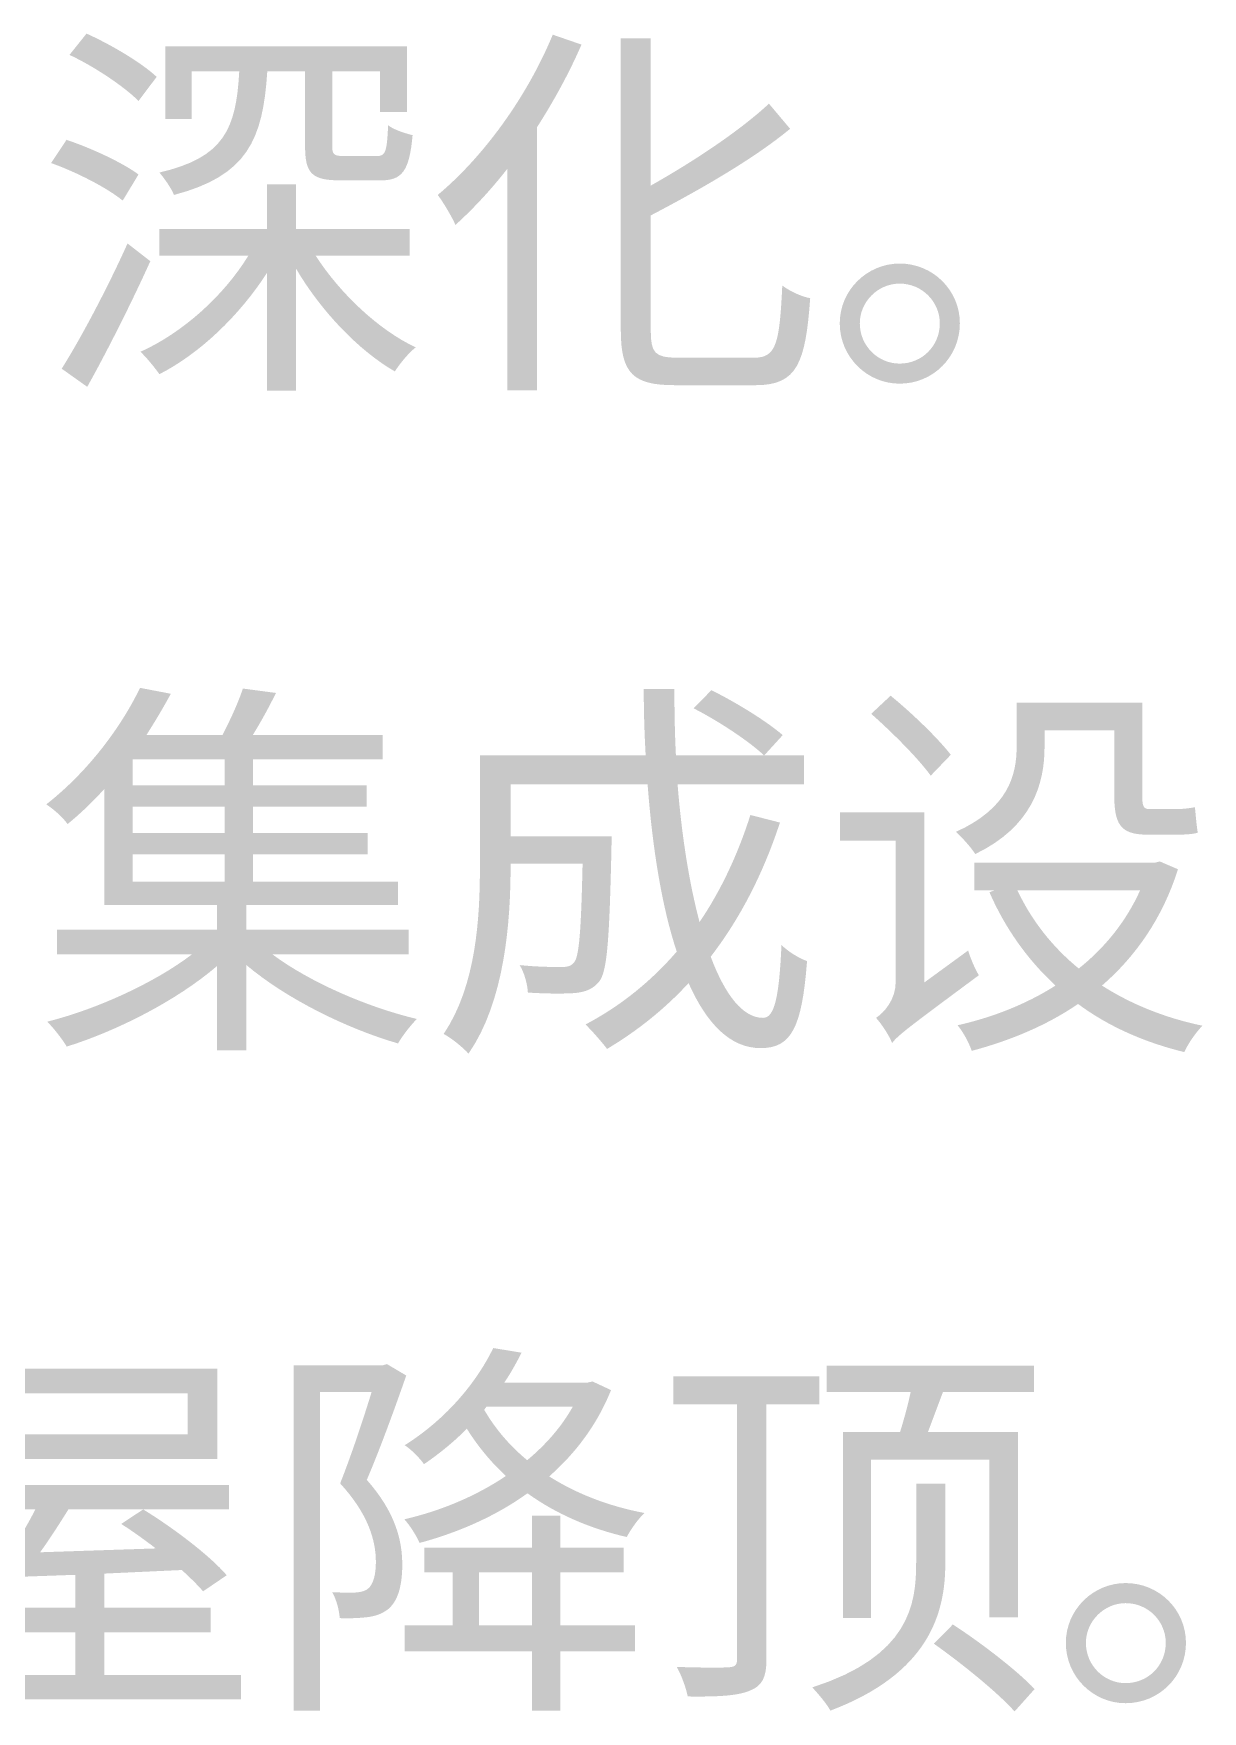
# Model space of a CAD drawing. Header units: millimetres. Extents: x -4600 to 229000, y -4300 to 19460.
# Drawn here: x 182496 to 183346, y 12972 to 14192 of the extents above; entities that cross this region are included whole.
import ezdxf

# ---------------------------------------------------------------- set-up
doc = ezdxf.new("R2010")
doc.units = ezdxf.units.MM
doc.header["$LTSCALE"] = 100
doc.layers.add('R2-LEGEND', color=7, linetype='Continuous', lineweight=18)

# ---------------------------------------------------------------- blocks, each defined once
blk = doc.blocks.new('A05_SHEET')
at = {"layer": 'R2-LEGEND'}
h = blk.add_hatch(color=256, dxfattribs=at)
edge = h.paths.add_edge_path()
edge.add_spline(control_points=[(22522, 14176.7), (22540.1, 14168.2), (22561.6, 14153.8), (22572.2, 14143.2)], knot_values=[0, 0, 0, 0, 1, 1, 1, 1], degree=3, periodic=0)
edge.add_line((22572.2, 14143.2), (22585.4, 14160.7))
edge.add_spline(control_points=[(22585.4, 14160.7), (22574.5, 14171), (22552.1, 14184.2), (22534.4, 14192.2)], knot_values=[0, 0, 0, 0, 1, 1, 1, 1], degree=3, periodic=0)
edge.add_line((22534.4, 14192.2), (22522, 14176.7))
h = blk.add_hatch(color=256, dxfattribs=at)
edge = h.paths.add_edge_path()
edge.add_spline(control_points=[(22873.6, 14191.4), (22854.7, 14145.8), (22822.9, 14102.3), (22789.9, 14074.8)], knot_values=[0, 0, 0, 0, 1, 1, 1, 1], degree=3, periodic=0)
edge.add_spline(control_points=[(22789.9, 14074.8), (22793.9, 14069.6), (22800.5, 14058.4), (22802.8, 14053)], knot_values=[0, 0, 0, 0, 1, 1, 1, 1], degree=3, periodic=0)
edge.add_spline(control_points=[(22802.8, 14053), (22815.7, 14064.7), (22828.6, 14078.5), (22840.6, 14093.9)], knot_values=[0, 0, 0, 0, 1, 1, 1, 1], degree=3, periodic=0)
edge.add_line((22840.6, 14093.9), (22840.6, 13932.7))
edge.add_line((22840.6, 13932.7), (22862.1, 13932.7))
edge.add_line((22862.1, 13932.7), (22862.1, 14124))
edge.add_spline(control_points=[(22862.1, 14124), (22874.4, 14143.2), (22885.6, 14163.6), (22894.5, 14184.2)], knot_values=[0, 0, 0, 0, 1, 1, 1, 1], degree=3, periodic=0)
edge.add_line((22894.5, 14184.2), (22873.6, 14191.4))
h = blk.add_hatch(color=256, dxfattribs=at)
edge = h.paths.add_edge_path()
edge.add_spline(control_points=[(23030.9, 14141.2), (23009.9, 14121.7), (22977, 14099.7), (22944.9, 14081.6)], knot_values=[0, 0, 0, 0, 1, 1, 1, 1], degree=3, periodic=0)
edge.add_line((22944.9, 14081.6), (22944.9, 14188.8))
edge.add_line((22944.9, 14188.8), (22923.1, 14188.8))
edge.add_line((22923.1, 14188.8), (22923.1, 13976.5))
edge.add_spline(control_points=[(22923.1, 13976.5), (22923.1, 13944.7), (22932.3, 13936.4), (22962.4, 13936.4), (22969, 13936.4), (23014.2, 13936.4), (23021.4, 13936.4), (23051.5, 13936.4), (23057.5, 13952.7), (23060.9, 13999.7)], knot_values=[0, 0, 0, 0, 1, 1, 1, 2, 2, 2, 3, 3, 3, 3], degree=3, periodic=0)
edge.add_spline(control_points=[(23060.9, 13999.7), (23054.6, 14000.8), (23046, 14004.8), (23040.6, 14008.9)], knot_values=[0, 0, 0, 0, 1, 1, 1, 1], degree=3, periodic=0)
edge.add_spline(control_points=[(23040.6, 14008.9), (23038.6, 13967), (23036.3, 13956.4), (23020.3, 13956.4), (23010.8, 13956.4), (22971.6, 13956.4), (22964.1, 13956.4), (22948.1, 13956.4), (22944.9, 13959.9), (22944.9, 13975.9)], knot_values=[0, 0, 0, 0, 1, 1, 1, 2, 2, 2, 3, 3, 3, 3], degree=3, periodic=0)
edge.add_line((22944.9, 13975.9), (22944.9, 14059.9))
edge.add_spline(control_points=[(22944.9, 14059.9), (22980.4, 14078.5), (23019.1, 14100.5), (23046.3, 14122.9)], knot_values=[0, 0, 0, 0, 1, 1, 1, 1], degree=3, periodic=0)
edge.add_line((23046.3, 14122.9), (23030.9, 14141.2))
h = blk.add_hatch(color=256, dxfattribs=at)
edge = h.paths.add_edge_path()
edge.add_line((22591.7, 14183), (22591.7, 14130))
edge.add_line((22591.7, 14130), (22610.9, 14130))
edge.add_line((22610.9, 14130), (22610.9, 14164.7))
edge.add_line((22610.9, 14164.7), (22645.5, 14164.7))
edge.add_spline(control_points=[(22645.5, 14164.7), (22643.2, 14122.3), (22634.1, 14102), (22587.4, 14091.1)], knot_values=[0, 0, 0, 0, 1, 1, 1, 1], degree=3, periodic=0)
edge.add_spline(control_points=[(22587.4, 14091.1), (22590.8, 14087.1), (22596.2, 14079.6), (22598, 14074.8)], knot_values=[0, 0, 0, 0, 1, 1, 1, 1], degree=3, periodic=0)
edge.add_spline(control_points=[(22598, 14074.8), (22651.3, 14088.8), (22662.7, 14114.9), (22665.9, 14164.7)], knot_values=[0, 0, 0, 0, 1, 1, 1, 1], degree=3, periodic=0)
edge.add_line((22665.9, 14164.7), (22693.4, 14164.7))
edge.add_line((22693.4, 14164.7), (22693.4, 14110.3))
edge.add_spline(control_points=[(22693.4, 14110.3), (22693.4, 14090.5), (22698.2, 14085.4), (22719.2, 14085.4), (22722.9, 14085.4), (22743.8, 14085.4), (22748.4, 14085.4), (22763.8, 14085.4), (22769.3, 14091.9), (22771.6, 14118.3)], knot_values=[0, 0, 0, 0, 1, 1, 1, 2, 2, 2, 3, 3, 3, 3], degree=3, periodic=0)
edge.add_spline(control_points=[(22771.6, 14118.3), (22765.9, 14119.7), (22757.8, 14122.3), (22753.8, 14125.5)], knot_values=[0, 0, 0, 0, 1, 1, 1, 1], degree=3, periodic=0)
edge.add_spline(control_points=[(22753.8, 14125.5), (22753, 14106), (22751.8, 14103.1), (22745.8, 14103.1), (22741.5, 14103.1), (22724.9, 14103.1), (22721.7, 14103.1), (22714.3, 14103.1), (22713.1, 14104.3), (22713.1, 14110.6)], knot_values=[0, 0, 0, 0, 1, 1, 1, 2, 2, 2, 3, 3, 3, 3], degree=3, periodic=0)
edge.add_line((22713.1, 14110.6), (22713.1, 14164.7))
edge.add_line((22713.1, 14164.7), (22747.8, 14164.7))
edge.add_line((22747.8, 14164.7), (22747.8, 14135.2))
edge.add_line((22747.8, 14135.2), (22767.6, 14135.2))
edge.add_line((22767.6, 14135.2), (22767.6, 14183))
edge.add_line((22767.6, 14183), (22591.7, 14183))
h = blk.add_hatch(color=256, dxfattribs=at)
edge = h.paths.add_edge_path()
edge.add_spline(control_points=[(22508.6, 14098), (22527.2, 14091.4), (22549.5, 14079.9), (22560.7, 14070.7)], knot_values=[0, 0, 0, 0, 1, 1, 1, 1], degree=3, periodic=0)
edge.add_line((22560.7, 14070.7), (22572.2, 14089.7))
edge.add_spline(control_points=[(22572.2, 14089.7), (22560.7, 14098.2), (22538.1, 14108.8), (22519.8, 14114.9)], knot_values=[0, 0, 0, 0, 1, 1, 1, 1], degree=3, periodic=0)
edge.add_line((22519.8, 14114.9), (22508.6, 14098))
h = blk.add_hatch(color=256, dxfattribs=at)
edge = h.paths.add_edge_path()
edge.add_line((22665.6, 14082.5), (22665.6, 14050.1))
edge.add_line((22665.6, 14050.1), (22587.4, 14050.1))
edge.add_line((22587.4, 14050.1), (22587.4, 14030.6))
edge.add_line((22587.4, 14030.6), (22652.1, 14030.6))
edge.add_spline(control_points=[(22652.1, 14030.6), (22633.8, 14000.8), (22603.7, 13974.2), (22573.6, 13960.7)], knot_values=[0, 0, 0, 0, 1, 1, 1, 1], degree=3, periodic=0)
edge.add_spline(control_points=[(22573.6, 13960.7), (22577.9, 13956.7), (22583.9, 13949.3), (22587.4, 13944.4)], knot_values=[0, 0, 0, 0, 1, 1, 1, 1], degree=3, periodic=0)
edge.add_spline(control_points=[(22587.4, 13944.4), (22616.6, 13959.3), (22645.5, 13986.8), (22665.6, 14018)], knot_values=[0, 0, 0, 0, 1, 1, 1, 1], degree=3, periodic=0)
edge.add_line((22665.6, 14018), (22665.6, 13932.4))
edge.add_line((22665.6, 13932.4), (22686.8, 13932.4))
edge.add_line((22686.8, 13932.4), (22686.8, 14021.2))
edge.add_spline(control_points=[(22686.8, 14021.2), (22704.8, 13990.5), (22732.3, 13961.6), (22758.7, 13946.4)], knot_values=[0, 0, 0, 0, 1, 1, 1, 1], degree=3, periodic=0)
edge.add_spline(control_points=[(22758.7, 13946.4), (22762.1, 13951.8), (22768.7, 13959.9), (22773.9, 13963.9)], knot_values=[0, 0, 0, 0, 1, 1, 1, 1], degree=3, periodic=0)
edge.add_spline(control_points=[(22773.9, 13963.9), (22746.9, 13976.5), (22718.6, 14003.4), (22701.1, 14030.6)], knot_values=[0, 0, 0, 0, 1, 1, 1, 1], degree=3, periodic=0)
edge.add_line((22701.1, 14030.6), (22769.6, 14030.6))
edge.add_line((22769.6, 14030.6), (22769.6, 14050.1))
edge.add_line((22769.6, 14050.1), (22686.8, 14050.1))
edge.add_line((22686.8, 14050.1), (22686.8, 14082.5))
edge.add_line((22686.8, 14082.5), (22665.6, 14082.5))
h = blk.add_hatch(color=256, dxfattribs=at)
edge = h.paths.add_edge_path()
edge.add_line((22516.3, 13948.4), (22534.9, 13935.2))
edge.add_spline(control_points=[(22534.9, 13935.2), (22549.8, 13961.9), (22567.3, 13996.8), (22580.8, 14026.6)], knot_values=[0, 0, 0, 0, 1, 1, 1, 1], degree=3, periodic=0)
edge.add_line((22580.8, 14026.6), (22564.2, 14039.5))
edge.add_spline(control_points=[(22564.2, 14039.5), (22549.8, 14007.4), (22530.1, 13970.2), (22516.3, 13948.4)], knot_values=[0, 0, 0, 0, 1, 1, 1, 1], degree=3, periodic=0)
h = blk.add_hatch(color=256, dxfattribs=at)
edge = h.paths.add_edge_path()
edge.add_spline(control_points=[(23126, 14024.9), (23102.2, 14024.9), (23082.4, 14005.4), (23082.4, 13981.4), (23082.4, 13957), (23102.2, 13937.5), (23126, 13937.5), (23150.3, 13937.5), (23169.8, 13957), (23169.8, 13981.4), (23169.8, 14005.4), (23150.3, 14024.9), (23126, 14024.9)], knot_values=[0, 0, 0, 0, 1, 1, 1, 2, 2, 2, 3, 3, 3, 4, 4, 4, 4], degree=3, periodic=0)
edge = h.paths.add_edge_path(flags=0)
edge.add_spline(control_points=[(23126, 13952.1), (23110.2, 13952.1), (23097, 13965), (23097, 13981.4), (23097, 13997.1), (23110.2, 14010.3), (23126, 14010.3), (23142.3, 14010.3), (23155.2, 13997.1), (23155.2, 13981.4), (23155.2, 13965), (23142.3, 13952.1), (23126, 13952.1)], knot_values=[0, 0, 0, 0, 1, 1, 1, 2, 2, 2, 3, 3, 3, 4, 4, 4, 4], degree=3, periodic=0)
h = blk.add_hatch(color=256, dxfattribs=at)
edge = h.paths.add_edge_path()
edge.add_spline(control_points=[(22573.3, 13716.2), (22560.7, 13689.9), (22537.2, 13656.6), (22505.1, 13631.4)], knot_values=[0, 0, 0, 0, 1, 1, 1, 1], degree=3, periodic=0)
edge.add_spline(control_points=[(22505.1, 13631.4), (22510, 13628.3), (22517.2, 13622), (22520.6, 13617.1)], knot_values=[0, 0, 0, 0, 1, 1, 1, 1], degree=3, periodic=0)
edge.add_spline(control_points=[(22520.6, 13617.1), (22530.4, 13625.1), (22539.2, 13633.7), (22547.3, 13642.6)], knot_values=[0, 0, 0, 0, 1, 1, 1, 1], degree=3, periodic=0)
edge.add_line((22547.3, 13642.6), (22547.3, 13558.1))
edge.add_line((22547.3, 13558.1), (22629.2, 13558.1))
edge.add_line((22629.2, 13558.1), (22629.2, 13540.3))
edge.add_line((22629.2, 13540.3), (22512.9, 13540.3))
edge.add_line((22512.9, 13540.3), (22512.9, 13522.3))
edge.add_line((22512.9, 13522.3), (22611.1, 13522.3))
edge.add_spline(control_points=[(22611.1, 13522.3), (22583.6, 13501.4), (22541.8, 13482.4), (22505.7, 13473.3)], knot_values=[0, 0, 0, 0, 1, 1, 1, 1], degree=3, periodic=0)
edge.add_spline(control_points=[(22505.7, 13473.3), (22510.6, 13468.7), (22516.6, 13460.7), (22520, 13455.2)], knot_values=[0, 0, 0, 0, 1, 1, 1, 1], degree=3, periodic=0)
edge.add_spline(control_points=[(22520, 13455.2), (22556.7, 13466.7), (22599.7, 13488.5), (22629.2, 13513.7)], knot_values=[0, 0, 0, 0, 1, 1, 1, 1], degree=3, periodic=0)
edge.add_line((22629.2, 13513.7), (22629.2, 13452.4))
edge.add_line((22629.2, 13452.4), (22650.7, 13452.4))
edge.add_line((22650.7, 13452.4), (22650.7, 13514.5))
edge.add_spline(control_points=[(22650.7, 13514.5), (22679.9, 13489.9), (22723.5, 13468.4), (22761, 13457.5)], knot_values=[0, 0, 0, 0, 1, 1, 1, 1], degree=3, periodic=0)
edge.add_spline(control_points=[(22761, 13457.5), (22764.1, 13463), (22770.2, 13470.7), (22774.7, 13475.3)], knot_values=[0, 0, 0, 0, 1, 1, 1, 1], degree=3, periodic=0)
edge.add_spline(control_points=[(22774.7, 13475.3), (22738.6, 13483.9), (22697.1, 13501.9), (22669.6, 13522.3)], knot_values=[0, 0, 0, 0, 1, 1, 1, 1], degree=3, periodic=0)
edge.add_line((22669.6, 13522.3), (22768.7, 13522.3))
edge.add_line((22768.7, 13522.3), (22768.7, 13540.3))
edge.add_line((22768.7, 13540.3), (22650.7, 13540.3))
edge.add_line((22650.7, 13540.3), (22650.7, 13558.1))
edge.add_line((22650.7, 13558.1), (22761, 13558.1))
edge.add_line((22761, 13558.1), (22761, 13575.3))
edge.add_line((22761, 13575.3), (22655.6, 13575.3))
edge.add_line((22655.6, 13575.3), (22655.6, 13595))
edge.add_line((22655.6, 13595), (22738.9, 13595))
edge.add_line((22738.9, 13595), (22738.9, 13610.5))
edge.add_line((22738.9, 13610.5), (22655.6, 13610.5))
edge.add_line((22655.6, 13610.5), (22655.6, 13629.7))
edge.add_line((22655.6, 13629.7), (22738.1, 13629.7))
edge.add_line((22738.1, 13629.7), (22738.1, 13645.2))
edge.add_line((22738.1, 13645.2), (22655.6, 13645.2))
edge.add_line((22655.6, 13645.2), (22655.6, 13664.1))
edge.add_line((22655.6, 13664.1), (22749.8, 13664.1))
edge.add_line((22749.8, 13664.1), (22749.8, 13681.8))
edge.add_line((22749.8, 13681.8), (22655.3, 13681.8))
edge.add_spline(control_points=[(22655.3, 13681.8), (22661, 13691), (22667, 13701.9), (22672.2, 13712.5)], knot_values=[0, 0, 0, 0, 1, 1, 1, 1], degree=3, periodic=0)
edge.add_line((22672.2, 13712.5), (22648.1, 13715.7))
edge.add_spline(control_points=[(22648.1, 13715.7), (22645, 13705.9), (22638.9, 13692.7), (22633.2, 13681.8)], knot_values=[0, 0, 0, 0, 1, 1, 1, 1], degree=3, periodic=0)
edge.add_line((22633.2, 13681.8), (22577.9, 13681.8))
edge.add_spline(control_points=[(22577.9, 13681.8), (22584.5, 13692.2), (22590.5, 13702.2), (22595.7, 13711.9)], knot_values=[0, 0, 0, 0, 1, 1, 1, 1], degree=3, periodic=0)
edge.add_line((22595.7, 13711.9), (22573.3, 13716.2))
h.paths.add_polyline_path([(22634.9, 13595), (22634.9, 13575.3), (22567.9, 13575.3), (22567.9, 13595), (22634.9, 13595)], flags=0)
h.paths.add_polyline_path([(22634.9, 13629.7), (22634.9, 13610.5), (22567.9, 13610.5), (22567.9, 13629.7), (22634.9, 13629.7)], flags=0)
h.paths.add_polyline_path([(22634.9, 13645.2), (22567.9, 13645.2), (22567.9, 13664.1), (22634.9, 13664.1), (22634.9, 13645.2)], flags=0)
h = blk.add_hatch(color=256, dxfattribs=at)
edge = h.paths.add_edge_path()
edge.add_spline(control_points=[(22939.8, 13715.4), (22939.8, 13699), (22940.3, 13682.7), (22941.2, 13667)], knot_values=[0, 0, 0, 0, 1, 1, 1, 1], degree=3, periodic=0)
edge.add_line((22941.2, 13667), (22820.6, 13667))
edge.add_line((22820.6, 13667), (22820.6, 13586.4))
edge.add_spline(control_points=[(22820.6, 13586.4), (22820.6, 13549.2), (22818, 13499.6), (22794.2, 13464.4)], knot_values=[0, 0, 0, 0, 1, 1, 1, 1], degree=3, periodic=0)
edge.add_spline(control_points=[(22794.2, 13464.4), (22799.4, 13461.8), (22808.5, 13454.4), (22812.3, 13450.1)], knot_values=[0, 0, 0, 0, 1, 1, 1, 1], degree=3, periodic=0)
edge.add_spline(control_points=[(22812.3, 13450.1), (22838.6, 13487.9), (22842.9, 13545.8), (22842.9, 13586.2)], knot_values=[0, 0, 0, 0, 1, 1, 1, 1], degree=3, periodic=0)
edge.add_line((22842.9, 13586.2), (22842.9, 13588.2))
edge.add_line((22842.9, 13588.2), (22895.3, 13588.2))
edge.add_spline(control_points=[(22895.3, 13588.2), (22894.2, 13538.9), (22892.8, 13520.6), (22889, 13516.3), (22886.8, 13513.7), (22884.2, 13513.1), (22879.9, 13513.1), (22875, 13513.1), (22862.7, 13513.1), (22849.5, 13514.5)], knot_values=[0, 0, 0, 0, 1, 1, 1, 2, 2, 2, 3, 3, 3, 3], degree=3, periodic=0)
edge.add_spline(control_points=[(22849.5, 13514.5), (22852.9, 13509.1), (22855.2, 13500.5), (22855.5, 13494.5)], knot_values=[0, 0, 0, 0, 1, 1, 1, 1], degree=3, periodic=0)
edge.add_spline(control_points=[(22855.5, 13494.5), (22869.6, 13493.6), (22882.7, 13493.6), (22890.2, 13494.2)], knot_values=[0, 0, 0, 0, 1, 1, 1, 1], degree=3, periodic=0)
edge.add_spline(control_points=[(22890.2, 13494.2), (22897.9, 13495.1), (22902.8, 13497.1), (22907.4, 13502.5)], knot_values=[0, 0, 0, 0, 1, 1, 1, 1], degree=3, periodic=0)
edge.add_spline(control_points=[(22907.4, 13502.5), (22913.4, 13510.2), (22914.8, 13534.6), (22916.3, 13599.1)], knot_values=[0, 0, 0, 0, 1, 1, 1, 1], degree=3, periodic=0)
edge.add_spline(control_points=[(22916.3, 13599.1), (22916.3, 13601.9), (22916.5, 13608.2), (22916.5, 13608.2)], knot_values=[0, 0, 0, 0, 1, 1, 1, 1], degree=3, periodic=0)
edge.add_line((22916.5, 13608.2), (22842.9, 13608.2))
edge.add_line((22842.9, 13608.2), (22842.9, 13646))
edge.add_line((22842.9, 13646), (22942.6, 13646))
edge.add_spline(control_points=[(22942.6, 13646), (22946.1, 13599.6), (22952.9, 13557.2), (22963.8, 13524.3)], knot_values=[0, 0, 0, 0, 1, 1, 1, 1], degree=3, periodic=0)
edge.add_spline(control_points=[(22963.8, 13524.3), (22944.9, 13502.5), (22922.9, 13484.7), (22897.4, 13471.3)], knot_values=[0, 0, 0, 0, 1, 1, 1, 1], degree=3, periodic=0)
edge.add_spline(control_points=[(22897.4, 13471.3), (22901.9, 13467), (22909.7, 13458.1), (22913.1, 13453.5)], knot_values=[0, 0, 0, 0, 1, 1, 1, 1], degree=3, periodic=0)
edge.add_spline(control_points=[(22913.1, 13453.5), (22935.2, 13466.7), (22954.9, 13482.4), (22972.4, 13501.4)], knot_values=[0, 0, 0, 0, 1, 1, 1, 1], degree=3, periodic=0)
edge.add_spline(control_points=[(22972.4, 13501.4), (22985.6, 13471.8), (23002.8, 13454.1), (23024.8, 13454.1), (23046.9, 13454.1), (23054.9, 13468.4), (23058.6, 13517.4)], knot_values=[0, 0, 0, 0, 1, 1, 1, 2, 2, 2, 2], degree=3, periodic=0)
edge.add_spline(control_points=[(23058.6, 13517.4), (23052.9, 13519.4), (23044.9, 13524.3), (23040, 13529.1)], knot_values=[0, 0, 0, 0, 1, 1, 1, 1], degree=3, periodic=0)
edge.add_spline(control_points=[(23040, 13529.1), (23038.3, 13491), (23034.9, 13476.1), (23026.6, 13476.1), (23012, 13476.1), (22999.1, 13492.5), (22988.5, 13520.6)], knot_values=[0, 0, 0, 0, 1, 1, 1, 2, 2, 2, 2], degree=3, periodic=0)
edge.add_spline(control_points=[(22988.5, 13520.6), (23009.7, 13548.1), (23026.6, 13580.7), (23038.9, 13618.2)], knot_values=[0, 0, 0, 0, 1, 1, 1, 1], degree=3, periodic=0)
edge.add_line((23038.9, 13618.2), (23017.4, 13623.7))
edge.add_spline(control_points=[(23017.4, 13623.7), (23008.2, 13594.8), (22995.9, 13568.7), (22980.4, 13545.8)], knot_values=[0, 0, 0, 0, 1, 1, 1, 1], degree=3, periodic=0)
edge.add_spline(control_points=[(22980.4, 13545.8), (22973, 13573.6), (22967.5, 13607.6), (22964.4, 13646)], knot_values=[0, 0, 0, 0, 1, 1, 1, 1], degree=3, periodic=0)
edge.add_line((22964.4, 13646), (23056.4, 13646))
edge.add_line((23056.4, 13646), (23056.4, 13667))
edge.add_line((23056.4, 13667), (22963.2, 13667))
edge.add_spline(control_points=[(22963.2, 13667), (22962.4, 13682.7), (22962.1, 13698.8), (22962.1, 13715.4)], knot_values=[0, 0, 0, 0, 1, 1, 1, 1], degree=3, periodic=0)
edge.add_line((22962.1, 13715.4), (22939.8, 13715.4))
edge = h.paths.add_edge_path(flags=0)
edge.add_spline(control_points=[(22976.1, 13701.3), (22994.5, 13691.9), (23016.5, 13677.3), (23027.4, 13667)], knot_values=[0, 0, 0, 0, 1, 1, 1, 1], degree=3, periodic=0)
edge.add_line((23027.4, 13667), (23040.9, 13681.8))
edge.add_spline(control_points=[(23040.9, 13681.8), (23029.7, 13691.6), (23007.1, 13705.6), (22989, 13714.5)], knot_values=[0, 0, 0, 0, 1, 1, 1, 1], degree=3, periodic=0)
edge.add_line((22989, 13714.5), (22976.1, 13701.3))
h = blk.add_hatch(color=256, dxfattribs=at)
edge = h.paths.add_edge_path()
edge.add_spline(control_points=[(23105.3, 13697.3), (23120.5, 13683.9), (23139.7, 13664.7), (23148.6, 13652.3)], knot_values=[0, 0, 0, 0, 1, 1, 1, 1], degree=3, periodic=0)
edge.add_line((23148.6, 13652.3), (23163.2, 13667.5))
edge.add_spline(control_points=[(23163.2, 13667.5), (23154.1, 13679.3), (23134.9, 13697.9), (23119.4, 13710.5)], knot_values=[0, 0, 0, 0, 1, 1, 1, 1], degree=3, periodic=0)
edge.add_line((23119.4, 13710.5), (23105.3, 13697.3))
h = blk.add_hatch(color=256, dxfattribs=at)
edge = h.paths.add_edge_path()
edge.add_line((23211.1, 13705.3), (23211.1, 13673.5))
edge.add_spline(control_points=[(23211.1, 13673.5), (23211.1, 13652.3), (23204.8, 13628.6), (23166.9, 13611.4)], knot_values=[0, 0, 0, 0, 1, 1, 1, 1], degree=3, periodic=0)
edge.add_spline(control_points=[(23166.9, 13611.4), (23171, 13607.9), (23178.4, 13599.6), (23181, 13595.3)], knot_values=[0, 0, 0, 0, 1, 1, 1, 1], degree=3, periodic=0)
edge.add_spline(control_points=[(23181, 13595.3), (23222.2, 13615.1), (23231.4, 13646), (23231.4, 13673)], knot_values=[0, 0, 0, 0, 1, 1, 1, 1], degree=3, periodic=0)
edge.add_line((23231.4, 13673), (23231.4, 13685.3))
edge.add_line((23231.4, 13685.3), (23282.1, 13685.3))
edge.add_line((23282.1, 13685.3), (23282.1, 13639.2))
edge.add_spline(control_points=[(23282.1, 13639.2), (23282.1, 13617.4), (23286.1, 13609.4), (23306.2, 13609.4), (23309.3, 13609.4), (23323.4, 13609.4), (23327.7, 13609.4), (23333.4, 13609.4), (23339.4, 13609.7), (23342.9, 13610.8)], knot_values=[0, 0, 0, 0, 1, 1, 1, 2, 2, 2, 3, 3, 3, 3], degree=3, periodic=0)
edge.add_spline(control_points=[(23342.9, 13610.8), (23342, 13615.7), (23341.4, 13624), (23340.8, 13629.4)], knot_values=[0, 0, 0, 0, 1, 1, 1, 1], degree=3, periodic=0)
edge.add_spline(control_points=[(23340.8, 13629.4), (23337.4, 13628.6), (23331.4, 13628), (23327.4, 13628), (23323.7, 13628), (23310.8, 13628), (23307.6, 13628), (23303, 13628), (23302.5, 13630.6), (23302.5, 13638.9)], knot_values=[0, 0, 0, 0, 1, 1, 1, 2, 2, 2, 3, 3, 3, 3], degree=3, periodic=0)
edge.add_line((23302.5, 13638.9), (23302.5, 13705.3))
edge.add_line((23302.5, 13705.3), (23211.1, 13705.3))
h = blk.add_hatch(color=256, dxfattribs=at)
edge = h.paths.add_edge_path()
edge.add_line((23082.7, 13625.7), (23082.7, 13605.1))
edge.add_line((23082.7, 13605.1), (23123.1, 13605.1))
edge.add_line((23123.1, 13605.1), (23123.1, 13502.2))
edge.add_spline(control_points=[(23123.1, 13502.2), (23123.1, 13489), (23114.2, 13479.6), (23108.8, 13476.1)], knot_values=[0, 0, 0, 0, 1, 1, 1, 1], degree=3, periodic=0)
edge.add_spline(control_points=[(23108.8, 13476.1), (23112.8, 13471.8), (23118.5, 13463), (23120.5, 13457.8)], knot_values=[0, 0, 0, 0, 1, 1, 1, 1], degree=3, periodic=0)
edge.add_spline(control_points=[(23120.5, 13457.8), (23124.8, 13463.5), (23132.6, 13469.3), (23183.6, 13507.1)], knot_values=[0, 0, 0, 0, 1, 1, 1, 1], degree=3, periodic=0)
edge.add_spline(control_points=[(23183.6, 13507.1), (23181, 13511.4), (23177.5, 13519.4), (23175.8, 13525.1)], knot_values=[0, 0, 0, 0, 1, 1, 1, 1], degree=3, periodic=0)
edge.add_line((23175.8, 13525.1), (23144, 13501.9))
edge.add_line((23144, 13501.9), (23144, 13625.7))
edge.add_line((23144, 13625.7), (23082.7, 13625.7))
h = blk.add_hatch(color=256, dxfattribs=at)
edge = h.paths.add_edge_path()
edge.add_line((23180.4, 13589), (23180.4, 13569))
edge.add_line((23180.4, 13569), (23195.3, 13569))
edge.add_line((23195.3, 13569), (23191.3, 13567.5))
edge.add_spline(control_points=[(23191.3, 13567.5), (23202.8, 13541.2), (23219.1, 13518.3), (23239.4, 13499.6)], knot_values=[0, 0, 0, 0, 1, 1, 1, 1], degree=3, periodic=0)
edge.add_spline(control_points=[(23239.4, 13499.6), (23217.9, 13485.9), (23193.3, 13476.4), (23168.1, 13470.7)], knot_values=[0, 0, 0, 0, 1, 1, 1, 1], degree=3, periodic=0)
edge.add_spline(control_points=[(23168.1, 13470.7), (23172.1, 13466.1), (23176.7, 13457.5), (23178.4, 13452.1)], knot_values=[0, 0, 0, 0, 1, 1, 1, 1], degree=3, periodic=0)
edge.add_spline(control_points=[(23178.4, 13452.1), (23206.2, 13459.5), (23232.6, 13470.4), (23255.8, 13486.2)], knot_values=[0, 0, 0, 0, 1, 1, 1, 1], degree=3, periodic=0)
edge.add_spline(control_points=[(23255.8, 13486.2), (23277.5, 13470.1), (23303.6, 13458.4), (23333.1, 13451.2)], knot_values=[0, 0, 0, 0, 1, 1, 1, 1], degree=3, periodic=0)
edge.add_spline(control_points=[(23333.1, 13451.2), (23335.7, 13457.2), (23341.7, 13465.8), (23346.3, 13470.4)], knot_values=[0, 0, 0, 0, 1, 1, 1, 1], degree=3, periodic=0)
edge.add_spline(control_points=[(23346.3, 13470.4), (23318.8, 13476.1), (23294.1, 13486.2), (23273.2, 13499.6)], knot_values=[0, 0, 0, 0, 1, 1, 1, 1], degree=3, periodic=0)
edge.add_spline(control_points=[(23273.2, 13499.6), (23297.6, 13520.8), (23317.1, 13548.3), (23328.5, 13584.2)], knot_values=[0, 0, 0, 0, 1, 1, 1, 1], degree=3, periodic=0)
edge.add_line((23328.5, 13584.2), (23315.3, 13589.9))
edge.add_line((23315.3, 13589.9), (23311.6, 13589))
edge.add_line((23311.6, 13589), (23180.4, 13589))
edge = h.paths.add_edge_path(flags=0)
edge.add_spline(control_points=[(23301, 13569), (23290.7, 13546.1), (23275.2, 13527.1), (23256.3, 13512)], knot_values=[0, 0, 0, 0, 1, 1, 1, 1], degree=3, periodic=0)
edge.add_spline(control_points=[(23256.3, 13512), (23237.1, 13527.7), (23222, 13546.9), (23211.6, 13569)], knot_values=[0, 0, 0, 0, 1, 1, 1, 1], degree=3, periodic=0)
edge.add_line((23211.6, 13569), (23301, 13569))
h = blk.add_hatch(color=256, dxfattribs=at)
edge = h.paths.add_edge_path()
edge.add_spline(control_points=[(22830.3, 13235.9), (22819.1, 13212.7), (22797.7, 13185.2), (22765.9, 13165.2)], knot_values=[0, 0, 0, 0, 1, 1, 1, 1], degree=3, periodic=0)
edge.add_spline(control_points=[(22765.9, 13165.2), (22770.4, 13162.3), (22777, 13155.7), (22779.9, 13151.4)], knot_values=[0, 0, 0, 0, 1, 1, 1, 1], degree=3, periodic=0)
edge.add_spline(control_points=[(22779.9, 13151.4), (22791.6, 13159.4), (22802, 13168), (22811.1, 13177.2)], knot_values=[0, 0, 0, 0, 1, 1, 1, 1], degree=3, periodic=0)
edge.add_spline(control_points=[(22811.1, 13177.2), (22818.9, 13164.6), (22828.6, 13152.9), (22839.5, 13142.8)], knot_values=[0, 0, 0, 0, 1, 1, 1, 1], degree=3, periodic=0)
edge.add_spline(control_points=[(22839.5, 13142.8), (22817.4, 13127.9), (22791.6, 13117.3), (22765.6, 13111.3)], knot_values=[0, 0, 0, 0, 1, 1, 1, 1], degree=3, periodic=0)
edge.add_spline(control_points=[(22765.6, 13111.3), (22769.6, 13107), (22774.4, 13099.3), (22776.7, 13094.1)], knot_values=[0, 0, 0, 0, 1, 1, 1, 1], degree=3, periodic=0)
edge.add_spline(control_points=[(22776.7, 13094.1), (22804.5, 13101.6), (22831.7, 13113.3), (22855.2, 13130.2)], knot_values=[0, 0, 0, 0, 1, 1, 1, 1], degree=3, periodic=0)
edge.add_spline(control_points=[(22855.2, 13130.2), (22875.9, 13115.3), (22900.2, 13104.7), (22927.4, 13098.4)], knot_values=[0, 0, 0, 0, 1, 1, 1, 1], degree=3, periodic=0)
edge.add_spline(control_points=[(22927.4, 13098.4), (22930.3, 13103.9), (22936, 13111.9), (22940.3, 13115.9)], knot_values=[0, 0, 0, 0, 1, 1, 1, 1], degree=3, periodic=0)
edge.add_spline(control_points=[(22940.3, 13115.9), (22914.3, 13120.8), (22890.8, 13129.9), (22871, 13142.5)], knot_values=[0, 0, 0, 0, 1, 1, 1, 1], degree=3, periodic=0)
edge.add_spline(control_points=[(22871, 13142.5), (22890.2, 13159.4), (22905.9, 13180.1), (22916, 13205.3)], knot_values=[0, 0, 0, 0, 1, 1, 1, 1], degree=3, periodic=0)
edge.add_line((22916, 13205.3), (22902.5, 13211.6))
edge.add_line((22902.5, 13211.6), (22898.8, 13210.7))
edge.add_line((22898.8, 13210.7), (22838.3, 13210.7))
edge.add_spline(control_points=[(22838.3, 13210.7), (22843.2, 13217.9), (22847.2, 13225.3), (22850.9, 13232.5)], knot_values=[0, 0, 0, 0, 1, 1, 1, 1], degree=3, periodic=0)
edge.add_line((22850.9, 13232.5), (22830.3, 13235.9))
edge = h.paths.add_edge_path(flags=0)
edge.add_spline(control_points=[(22888.2, 13193.3), (22879.9, 13178.4), (22868.4, 13165.5), (22855, 13154.3)], knot_values=[0, 0, 0, 0, 1, 1, 1, 1], degree=3, periodic=0)
edge.add_spline(control_points=[(22855, 13154.3), (22842.1, 13164.9), (22831.5, 13177.5), (22823.7, 13191)], knot_values=[0, 0, 0, 0, 1, 1, 1, 1], degree=3, periodic=0)
edge.add_line((22823.7, 13191), (22825.4, 13193.3))
edge.add_line((22825.4, 13193.3), (22888.2, 13193.3))
h = blk.add_hatch(color=256, dxfattribs=at)
edge = h.paths.add_edge_path()
edge.add_line((22416.9, 13221), (22416.9, 13141.1))
edge.add_spline(control_points=[(22416.9, 13141.1), (22416.9, 13094.4), (22414.3, 13029.4), (22386, 12983)], knot_values=[0, 0, 0, 0, 1, 1, 1, 1], degree=3, periodic=0)
edge.add_spline(control_points=[(22386, 12983), (22391.4, 12981), (22400.9, 12975.8), (22404.9, 12972.1)], knot_values=[0, 0, 0, 0, 1, 1, 1, 1], degree=3, periodic=0)
edge.add_spline(control_points=[(22404.9, 12972.1), (22434.4, 13019.9), (22438.4, 13091.5), (22438.4, 13141.1)], knot_values=[0, 0, 0, 0, 1, 1, 1, 1], degree=3, periodic=0)
edge.add_line((22438.4, 13141.1), (22438.4, 13155.2))
edge.add_line((22438.4, 13155.2), (22629.5, 13155.2))
edge.add_line((22629.5, 13155.2), (22629.5, 13221))
edge.add_line((22629.5, 13221), (22416.9, 13221))
edge = h.paths.add_edge_path(flags=0)
edge.add_spline(control_points=[(22559.6, 13107.9), (22567.9, 13102.7), (22576.5, 13096.4), (22584.8, 13090.1)], knot_values=[0, 0, 0, 0, 1, 1, 1, 1], degree=3, periodic=0)
edge.add_line((22584.8, 13090.1), (22500.6, 13087.3))
edge.add_spline(control_points=[(22500.6, 13087.3), (22507.4, 13096.7), (22514.6, 13107.9), (22521.2, 13118.5)], knot_values=[0, 0, 0, 0, 1, 1, 1, 1], degree=3, periodic=0)
edge.add_line((22521.2, 13118.5), (22638.1, 13118.5))
edge.add_line((22638.1, 13118.5), (22638.1, 13136.2))
edge.add_line((22638.1, 13136.2), (22439, 13136.2))
edge.add_line((22439, 13136.2), (22439, 13118.5))
edge.add_line((22439, 13118.5), (22497.1, 13118.5))
edge.add_spline(control_points=[(22497.1, 13118.5), (22491.7, 13107.6), (22484.5, 13095.8), (22477.9, 13086.4)], knot_values=[0, 0, 0, 0, 1, 1, 1, 1], degree=3, periodic=0)
edge.add_line((22477.9, 13086.4), (22445.3, 13085.5))
edge.add_line((22445.3, 13085.5), (22447, 13068.1))
edge.add_line((22447, 13068.1), (22526.3, 13070.9))
edge.add_line((22526.3, 13070.9), (22526.3, 13046.9))
edge.add_line((22526.3, 13046.9), (22452.1, 13046.9))
edge.add_line((22452.1, 13046.9), (22452.1, 13029.1))
edge.add_line((22452.1, 13029.1), (22526.3, 13029.1))
edge.add_line((22526.3, 13029.1), (22526.3, 12997.9))
edge.add_line((22526.3, 12997.9), (22430.4, 12997.9))
edge.add_line((22430.4, 12997.9), (22430.4, 12980.4))
edge.add_line((22430.4, 12980.4), (22646.7, 12980.4))
edge.add_line((22646.7, 12980.4), (22646.7, 12997.9))
edge.add_line((22646.7, 12997.9), (22547.3, 12997.9))
edge.add_line((22547.3, 12997.9), (22547.3, 13029.1))
edge.add_line((22547.3, 13029.1), (22624.6, 13029.1))
edge.add_line((22624.6, 13029.1), (22624.6, 13046.9))
edge.add_line((22624.6, 13046.9), (22547.3, 13046.9))
edge.add_line((22547.3, 13046.9), (22547.3, 13071.8))
edge.add_line((22547.3, 13071.8), (22603.7, 13074.4))
edge.add_spline(control_points=[(22603.7, 13074.4), (22609.7, 13068.9), (22615.2, 13063.5), (22619.2, 13058.9)], knot_values=[0, 0, 0, 0, 1, 1, 1, 1], degree=3, periodic=0)
edge.add_line((22619.2, 13058.9), (22636.4, 13070.6))
edge.add_spline(control_points=[(22636.4, 13070.6), (22623.8, 13085.2), (22597.1, 13105.3), (22575.6, 13118.5)], knot_values=[0, 0, 0, 0, 1, 1, 1, 1], degree=3, periodic=0)
edge.add_line((22575.6, 13118.5), (22559.6, 13107.9))
h.paths.add_polyline_path([(22438.4, 13203), (22608, 13203), (22608, 13173.2), (22438.4, 13173.2), (22438.4, 13203)], flags=0)
h = blk.add_hatch(color=256, dxfattribs=at)
edge = h.paths.add_edge_path()
edge.add_line((22685.1, 13223.3), (22685.1, 12972.1))
edge.add_line((22685.1, 12972.1), (22704.3, 12972.1))
edge.add_line((22704.3, 12972.1), (22704.3, 13203.9))
edge.add_line((22704.3, 13203.9), (22741.8, 13203.9))
edge.add_spline(control_points=[(22741.8, 13203.9), (22735.8, 13184.4), (22727.2, 13158.3), (22718.9, 13137.4)], knot_values=[0, 0, 0, 0, 1, 1, 1, 1], degree=3, periodic=0)
edge.add_spline(control_points=[(22718.9, 13137.4), (22739.5, 13115), (22744.9, 13095.8), (22744.9, 13080.1), (22744.9, 13071.5), (22743.2, 13063.8), (22738.9, 13060.6), (22736.6, 13058.9), (22733.5, 13058.3), (22729.8, 13058)], knot_values=[0, 0, 0, 0, 1, 1, 1, 2, 2, 2, 3, 3, 3, 3], degree=3, periodic=0)
edge.add_spline(control_points=[(22729.8, 13058), (22725.2, 13057.7), (22719.7, 13058), (22713.1, 13058.3)], knot_values=[0, 0, 0, 0, 1, 1, 1, 1], degree=3, periodic=0)
edge.add_spline(control_points=[(22713.1, 13058.3), (22716.3, 13052.9), (22718.3, 13044.6), (22718.6, 13039.4)], knot_values=[0, 0, 0, 0, 1, 1, 1, 1], degree=3, periodic=0)
edge.add_spline(control_points=[(22718.6, 13039.4), (22724.9, 13039.1), (22732, 13039.4), (22737.8, 13040), (22743.8, 13040.6), (22748.7, 13042.3), (22752.7, 13045.1)], knot_values=[0, 0, 0, 0, 1, 1, 1, 2, 2, 2, 2], degree=3, periodic=0)
edge.add_spline(control_points=[(22752.7, 13045.1), (22760.7, 13050.6), (22764.1, 13062.6), (22764.1, 13078.1), (22764.1, 13095.8), (22759.3, 13116.2), (22738.3, 13140)], knot_values=[0, 0, 0, 0, 1, 1, 1, 2, 2, 2, 2], degree=3, periodic=0)
edge.add_spline(control_points=[(22738.3, 13140), (22748.1, 13162.9), (22758.7, 13192.1), (22767, 13215.9)], knot_values=[0, 0, 0, 0, 1, 1, 1, 1], degree=3, periodic=0)
edge.add_line((22767, 13215.9), (22753, 13224.2))
edge.add_line((22753, 13224.2), (22749.8, 13223.3))
edge.add_line((22749.8, 13223.3), (22685.1, 13223.3))
h = blk.add_hatch(color=256, dxfattribs=at)
edge = h.paths.add_edge_path()
edge.add_line((23084.7, 13174.9), (23084.7, 13039.4))
edge.add_line((23084.7, 13039.4), (23105.1, 13039.4))
edge.add_line((23105.1, 13039.4), (23105.1, 13154.6))
edge.add_line((23105.1, 13154.6), (23191.3, 13154.6))
edge.add_line((23191.3, 13154.6), (23191.3, 13040))
edge.add_line((23191.3, 13040), (23212.2, 13040))
edge.add_line((23212.2, 13040), (23212.2, 13174.9))
edge.add_line((23212.2, 13174.9), (23146.6, 13174.9))
edge.add_line((23146.6, 13174.9), (23157.5, 13203.9))
edge.add_line((23157.5, 13203.9), (23223.7, 13203.9))
edge.add_line((23223.7, 13203.9), (23223.7, 13223))
edge.add_line((23223.7, 13223), (23073, 13223))
edge.add_line((23073, 13223), (23073, 13203.9))
edge.add_line((23073, 13203.9), (23134, 13203.9))
edge.add_spline(control_points=[(23134, 13203.9), (23132, 13194.4), (23129.1, 13183.8), (23126.3, 13174.9)], knot_values=[0, 0, 0, 0, 1, 1, 1, 1], degree=3, periodic=0)
edge.add_line((23126.3, 13174.9), (23084.7, 13174.9))
edge = h.paths.add_edge_path(flags=0)
edge.add_line((23138, 13137.1), (23138, 13079.5))
edge.add_spline(control_points=[(23138, 13079.5), (23138, 13049.7), (23133.1, 13011.6), (23062.4, 12989)], knot_values=[0, 0, 0, 0, 1, 1, 1, 1], degree=3, periodic=0)
edge.add_spline(control_points=[(23062.4, 12989), (23066.7, 12984.4), (23073, 12977), (23075.6, 12972.1)], knot_values=[0, 0, 0, 0, 1, 1, 1, 1], degree=3, periodic=0)
edge.add_spline(control_points=[(23075.6, 12972.1), (23147.5, 12999.3), (23159.2, 13043.1), (23159.2, 13079.2)], knot_values=[0, 0, 0, 0, 1, 1, 1, 1], degree=3, periodic=0)
edge.add_line((23159.2, 13079.2), (23159.2, 13137.1))
edge.add_line((23159.2, 13137.1), (23138, 13137.1))
h = blk.add_hatch(color=256, dxfattribs=at)
edge = h.paths.add_edge_path()
edge.add_line((22961.2, 13215.3), (22961.2, 13195))
edge.add_line((22961.2, 13195), (23007.7, 13195))
edge.add_line((23007.7, 13195), (23007.7, 13009.6))
edge.add_spline(control_points=[(23007.7, 13009.6), (23007.7, 13005), (23006.2, 13003.9), (23001.4, 13003.6), (22996.8, 13003.3), (22981.3, 13003.3), (22963.8, 13003.9)], knot_values=[0, 0, 0, 0, 1, 1, 1, 2, 2, 2, 2], degree=3, periodic=0)
edge.add_spline(control_points=[(22963.8, 13003.9), (22967.3, 12997.9), (22970.7, 12988.1), (22971.8, 12982.4)], knot_values=[0, 0, 0, 0, 1, 1, 1, 1], degree=3, periodic=0)
edge.add_spline(control_points=[(22971.8, 12982.4), (22994.8, 12982.1), (23008.8, 12983), (23017.1, 12986.7)], knot_values=[0, 0, 0, 0, 1, 1, 1, 1], degree=3, periodic=0)
edge.add_spline(control_points=[(23017.1, 12986.7), (23026, 12990.1), (23029.1, 12996.4), (23029.1, 13009.6)], knot_values=[0, 0, 0, 0, 1, 1, 1, 1], degree=3, periodic=0)
edge.add_line((23029.1, 13009.6), (23029.1, 13195))
edge.add_line((23029.1, 13195), (23067.5, 13195))
edge.add_line((23067.5, 13195), (23067.5, 13215.3))
edge.add_line((23067.5, 13215.3), (22961.2, 13215.3))
h = blk.add_hatch(color=256, dxfattribs=at)
h.paths.add_polyline_path([(22858.4, 13113.9), (22858.4, 13090.7), (22780.2, 13090.7), (22780.2, 13072.6), (22800.8, 13072.6), (22800.8, 13034.2), (22765.9, 13034.2), (22765.9, 13015.3), (22858.4, 13015.3), (22858.4, 12972.1), (22879, 12972.1), (22879, 13015.3), (22933.5, 13015.3), (22933.5, 13034.2), (22879, 13034.2), (22879, 13072.6), (22925.1, 13072.6), (22925.1, 13090.7), (22879, 13090.7), (22879, 13113.9), (22858.4, 13113.9)])
h.paths.add_polyline_path([(22858.4, 13072.6), (22858.4, 13034.2), (22820, 13034.2), (22820, 13072.6), (22858.4, 13072.6)], flags=0)
h = blk.add_hatch(color=256, dxfattribs=at)
edge = h.paths.add_edge_path()
edge.add_spline(control_points=[(23290.4, 13064.9), (23266.6, 13064.9), (23246.9, 13045.4), (23246.9, 13021.4), (23246.9, 12997), (23266.6, 12977.5), (23290.4, 12977.5), (23314.8, 12977.5), (23334.3, 12997), (23334.3, 13021.4), (23334.3, 13045.4), (23314.8, 13064.9), (23290.4, 13064.9)], knot_values=[0, 0, 0, 0, 1, 1, 1, 2, 2, 2, 3, 3, 3, 4, 4, 4, 4], degree=3, periodic=0)
edge = h.paths.add_edge_path(flags=0)
edge.add_spline(control_points=[(23290.4, 12992.1), (23274.7, 12992.1), (23261.5, 13005), (23261.5, 13021.4), (23261.5, 13037.1), (23274.7, 13050.3), (23290.4, 13050.3), (23306.8, 13050.3), (23319.6, 13037.1), (23319.6, 13021.4), (23319.6, 13005), (23306.8, 12992.1), (23290.4, 12992.1)], knot_values=[0, 0, 0, 0, 1, 1, 1, 2, 2, 2, 3, 3, 3, 4, 4, 4, 4], degree=3, periodic=0)
h = blk.add_hatch(color=256, dxfattribs=at)
edge = h.paths.add_edge_path()
edge.add_spline(control_points=[(23150.9, 13020.8), (23171.5, 13006.2), (23197.3, 12985.3), (23209.6, 12971.5)], knot_values=[0, 0, 0, 0, 1, 1, 1, 1], degree=3, periodic=0)
edge.add_line((23209.6, 12971.5), (23224.2, 12987.8))
edge.add_spline(control_points=[(23224.2, 12987.8), (23211.4, 13001.3), (23185.3, 13021.4), (23164.7, 13034.8)], knot_values=[0, 0, 0, 0, 1, 1, 1, 1], degree=3, periodic=0)
edge.add_line((23164.7, 13034.8), (23150.9, 13020.8))

msp = doc.modelspace()

# ---------------------------------------------------------------- block references
msp.add_blockref('A05_SHEET', (160000, 0))

doc.saveas('drawing.dxf')
